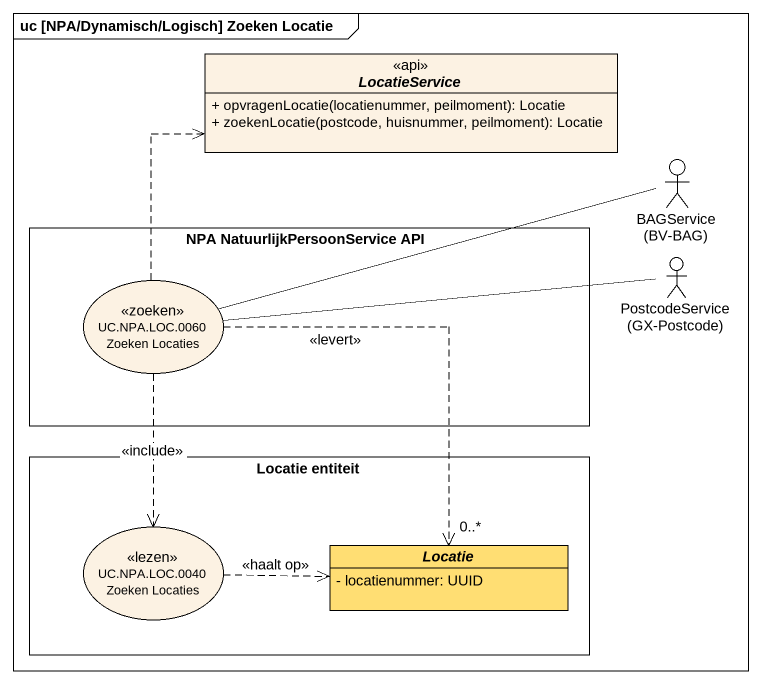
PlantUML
@startuml
mainframe uc [NPA/Dynamisch/Logisch] Zoeken Locatie
allowmixing
hide circle
hide empty members
skinparam classAttributeIconSize 0
interface LocatieService <<api>> {
  + opvragenLocatie(locatienummer, peilmoment): Locatie
  + zoekenLocatie(postcode, huisnummer, peilmoment): Locatie
}
actor "BAGService (BV-BAG)" as BAGService_BV_BAG
rectangle "NPA NatuurlijkPersoonService API" as NPA_NatuurlijkPersoonService {
  usecase "UC.NPA.LOC.0060 Zoeken Locaties" as UC_NPA_LOC_0060_Zoeken <<zoeken>>
}
actor "PostcodeService (GX-Postcode)" as PostcodeService_GX_Postcode
rectangle "Locatie entiteit" as Locatie_entiteit {
  usecase "UC.NPA.LOC.0040 Zoeken Locaties" as UC_NPA_LOC_0040_Zoeken <<lezen>>
  abstract class Locatie #FFDE73 {
    - locatienummer: UUID
  }
}
BAGService_BV_BAG -left- UC_NPA_LOC_0060_Zoeken
UC_NPA_LOC_0060_Zoeken .up.> LocatieService
UC_NPA_LOC_0060_Zoeken -right- PostcodeService_GX_Postcode
UC_NPA_LOC_0060_Zoeken ..> UC_NPA_LOC_0040_Zoeken : <<include>>
UC_NPA_LOC_0060_Zoeken ..> "0..*" Locatie : <<levert>>
UC_NPA_LOC_0040_Zoeken .right.> Locatie : <<haalt op>>
@enduml
